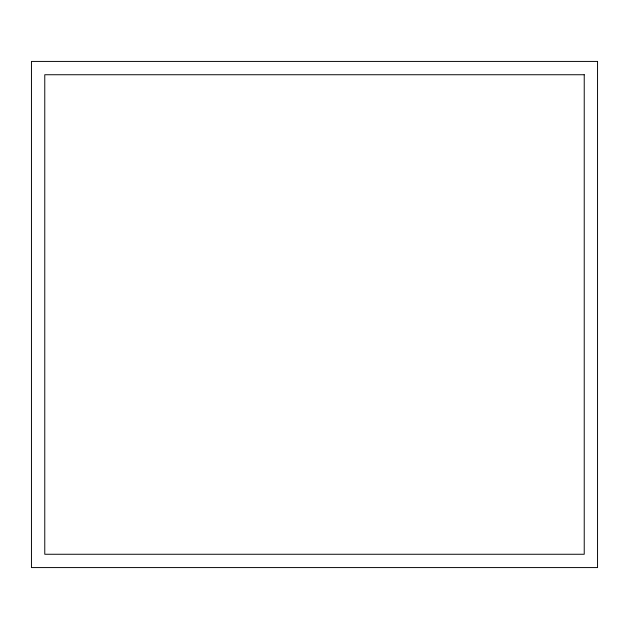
<?xml version="1.0" encoding="UTF-8"?>
<svg xmlns="http://www.w3.org/2000/svg" width="629" height="629" viewBox="0 0 629 629"><rect width="100%" height="100%" fill="white"/><g stroke="black" fill="none" stroke-linecap="round" stroke-linejoin="round"><path stroke-width="0.94" d="M597.55 61.422L31.45 61.422L31.45 567.578L597.55 567.578L597.55 61.422M584.231 74.741L44.769 74.741L44.769 554.259L584.231 554.259L584.231 74.741"/></g></svg>
